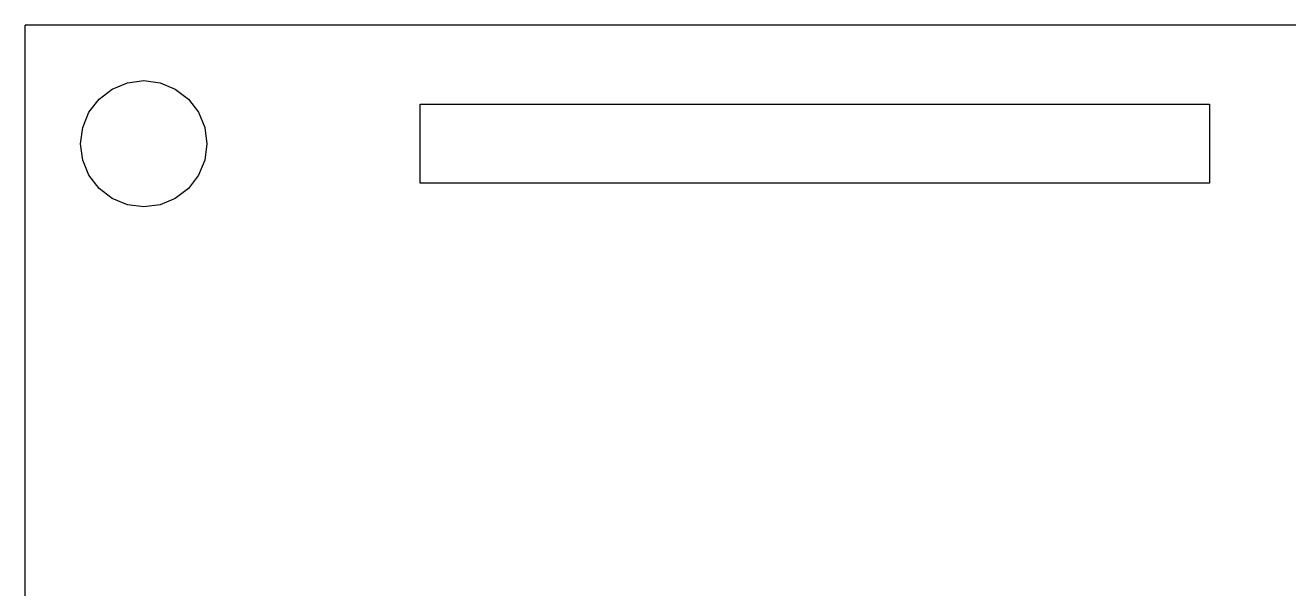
# Model space of a CAD drawing. Header units: metres. Extents: x -60 to 110, y 118 to 308.
# Drawn here: x 0.18 to 32.19, y 252.13 to 266.4 of the extents above; entities that cross this region are included whole.
import ezdxf

# ---------------------------------------------------------------- set-up
doc = ezdxf.new("R2010")
doc.units = ezdxf.units.M

msp = doc.modelspace()

# ---------------------------------------------------------------- linework, layer by layer
at = {"layer": 'Group#5'}
for p, q in [((0.183, 226.396, -2), (0.183, 266.396, -2)), ((110.183, 266.396, -2), (0.183, 266.396, -2)), ((110.183, 266.396), (0.183, 266.396)), ((0.183, 226.396), (0.183, 266.396)), ((0.183, 266.396), (0.183, 266.396, -2)), ((2.051, 264.527), (2.383, 264.782)), ((2.051, 264.527, -2), (2.383, 264.782, -2)), ((2.383, 264.782), (2.769, 264.941)), ((2.383, 264.782, -2), (2.769, 264.941, -2)), ((2.383, 264.782), (2.383, 264.782, -2)), ((2.769, 264.941), (3.183, 264.996)), ((2.769, 264.941, -2), (3.183, 264.996, -2)), ((2.769, 264.941), (2.769, 264.941, -2)), ((3.183, 264.996), (3.183, 264.996, -2)), ((3.183, 264.996), (3.597, 264.941)), ((3.183, 264.996, -2), (3.597, 264.941, -2)), ((3.597, 264.941), (3.597, 264.941, -2)), ((3.597, 264.941), (3.983, 264.782)), ((3.597, 264.941, -2), (3.983, 264.782, -2)), ((3.983, 264.782), (3.983, 264.782, -2)), ((3.983, 264.782), (4.314, 264.527)), ((3.983, 264.782, -2), (4.314, 264.527, -2)), ((1.797, 264.196), (2.051, 264.527)), ((1.797, 264.196, -2), (2.051, 264.527, -2)), ((2.051, 264.527), (2.051, 264.527, -2)), ((4.314, 264.527), (4.314, 264.527, -2)), ((4.314, 264.527), (4.568, 264.196)), ((4.314, 264.527, -2), (4.568, 264.196, -2)), ((10.183, 264.396), (10.183, 264.396, -2)), ((10.183, 264.396), (30.183, 264.396)), ((10.183, 264.396, -2), (30.183, 264.396, -2)), ((10.183, 262.396), (10.183, 264.396)), ((10.183, 262.396, -2), (10.183, 264.396, -2)), ((30.183, 264.396), (30.183, 264.396, -2)), ((30.183, 264.396), (30.183, 262.396)), ((30.183, 264.396, -2), (30.183, 262.396, -2)), ((1.637, 263.81), (1.797, 264.196)), ((1.637, 263.81, -2), (1.797, 264.196, -2)), ((1.797, 264.196), (1.797, 264.196, -2)), ((4.568, 264.196), (4.568, 264.196, -2)), ((4.568, 264.196), (4.728, 263.81)), ((4.568, 264.196, -2), (4.728, 263.81, -2)), ((1.583, 263.396), (1.637, 263.81)), ((1.583, 263.396, -2), (1.637, 263.81, -2)), ((1.637, 263.81), (1.637, 263.81, -2)), ((4.728, 263.81), (4.728, 263.81, -2)), ((4.728, 263.81), (4.783, 263.396)), ((4.728, 263.81, -2), (4.783, 263.396, -2)), ((1.583, 263.396), (1.583, 263.396, -2)), ((1.637, 262.982), (1.583, 263.396)), ((1.637, 262.982, -2), (1.583, 263.396, -2)), ((4.783, 263.396), (4.728, 262.982)), ((4.783, 263.396, -2), (4.728, 262.982, -2)), ((4.783, 263.396), (4.783, 263.396, -2)), ((1.637, 262.982), (1.637, 262.982, -2)), ((1.797, 262.596), (1.637, 262.982)), ((1.797, 262.596, -2), (1.637, 262.982, -2)), ((4.728, 262.982), (4.568, 262.596)), ((4.728, 262.982, -2), (4.568, 262.596, -2)), ((4.728, 262.982), (4.728, 262.982, -2)), ((1.797, 262.596), (1.797, 262.596, -2)), ((2.051, 262.264), (1.797, 262.596)), ((2.051, 262.264, -2), (1.797, 262.596, -2)), ((4.568, 262.596), (4.314, 262.264)), ((4.568, 262.596, -2), (4.314, 262.264, -2)), ((4.568, 262.596), (4.568, 262.596, -2)), ((2.051, 262.264), (2.051, 262.264, -2)), ((2.383, 262.01), (2.051, 262.264)), ((2.383, 262.01, -2), (2.051, 262.264, -2)), ((4.314, 262.264), (3.983, 262.01)), ((4.314, 262.264, -2), (3.983, 262.01, -2)), ((4.314, 262.264), (4.314, 262.264, -2)), ((10.183, 262.396), (10.183, 262.396, -2)), ((30.183, 262.396), (10.183, 262.396)), ((30.183, 262.396, -2), (10.183, 262.396, -2)), ((30.183, 262.396), (30.183, 262.396, -2)), ((2.383, 262.01), (2.383, 262.01, -2)), ((2.769, 261.85), (2.383, 262.01)), ((2.769, 261.85, -2), (2.383, 262.01, -2)), ((2.769, 261.85), (2.769, 261.85, -2)), ((3.183, 261.796), (2.769, 261.85)), ((3.183, 261.796, -2), (2.769, 261.85, -2)), ((3.597, 261.85), (3.183, 261.796)), ((3.597, 261.85, -2), (3.183, 261.796, -2)), ((3.983, 262.01), (3.597, 261.85)), ((3.983, 262.01, -2), (3.597, 261.85, -2)), ((3.597, 261.85), (3.597, 261.85, -2)), ((3.983, 262.01), (3.983, 262.01, -2)), ((3.183, 261.796), (3.183, 261.796, -2))]:
    msp.add_line(p, q, dxfattribs=at)

doc.saveas('drawing.dxf')
